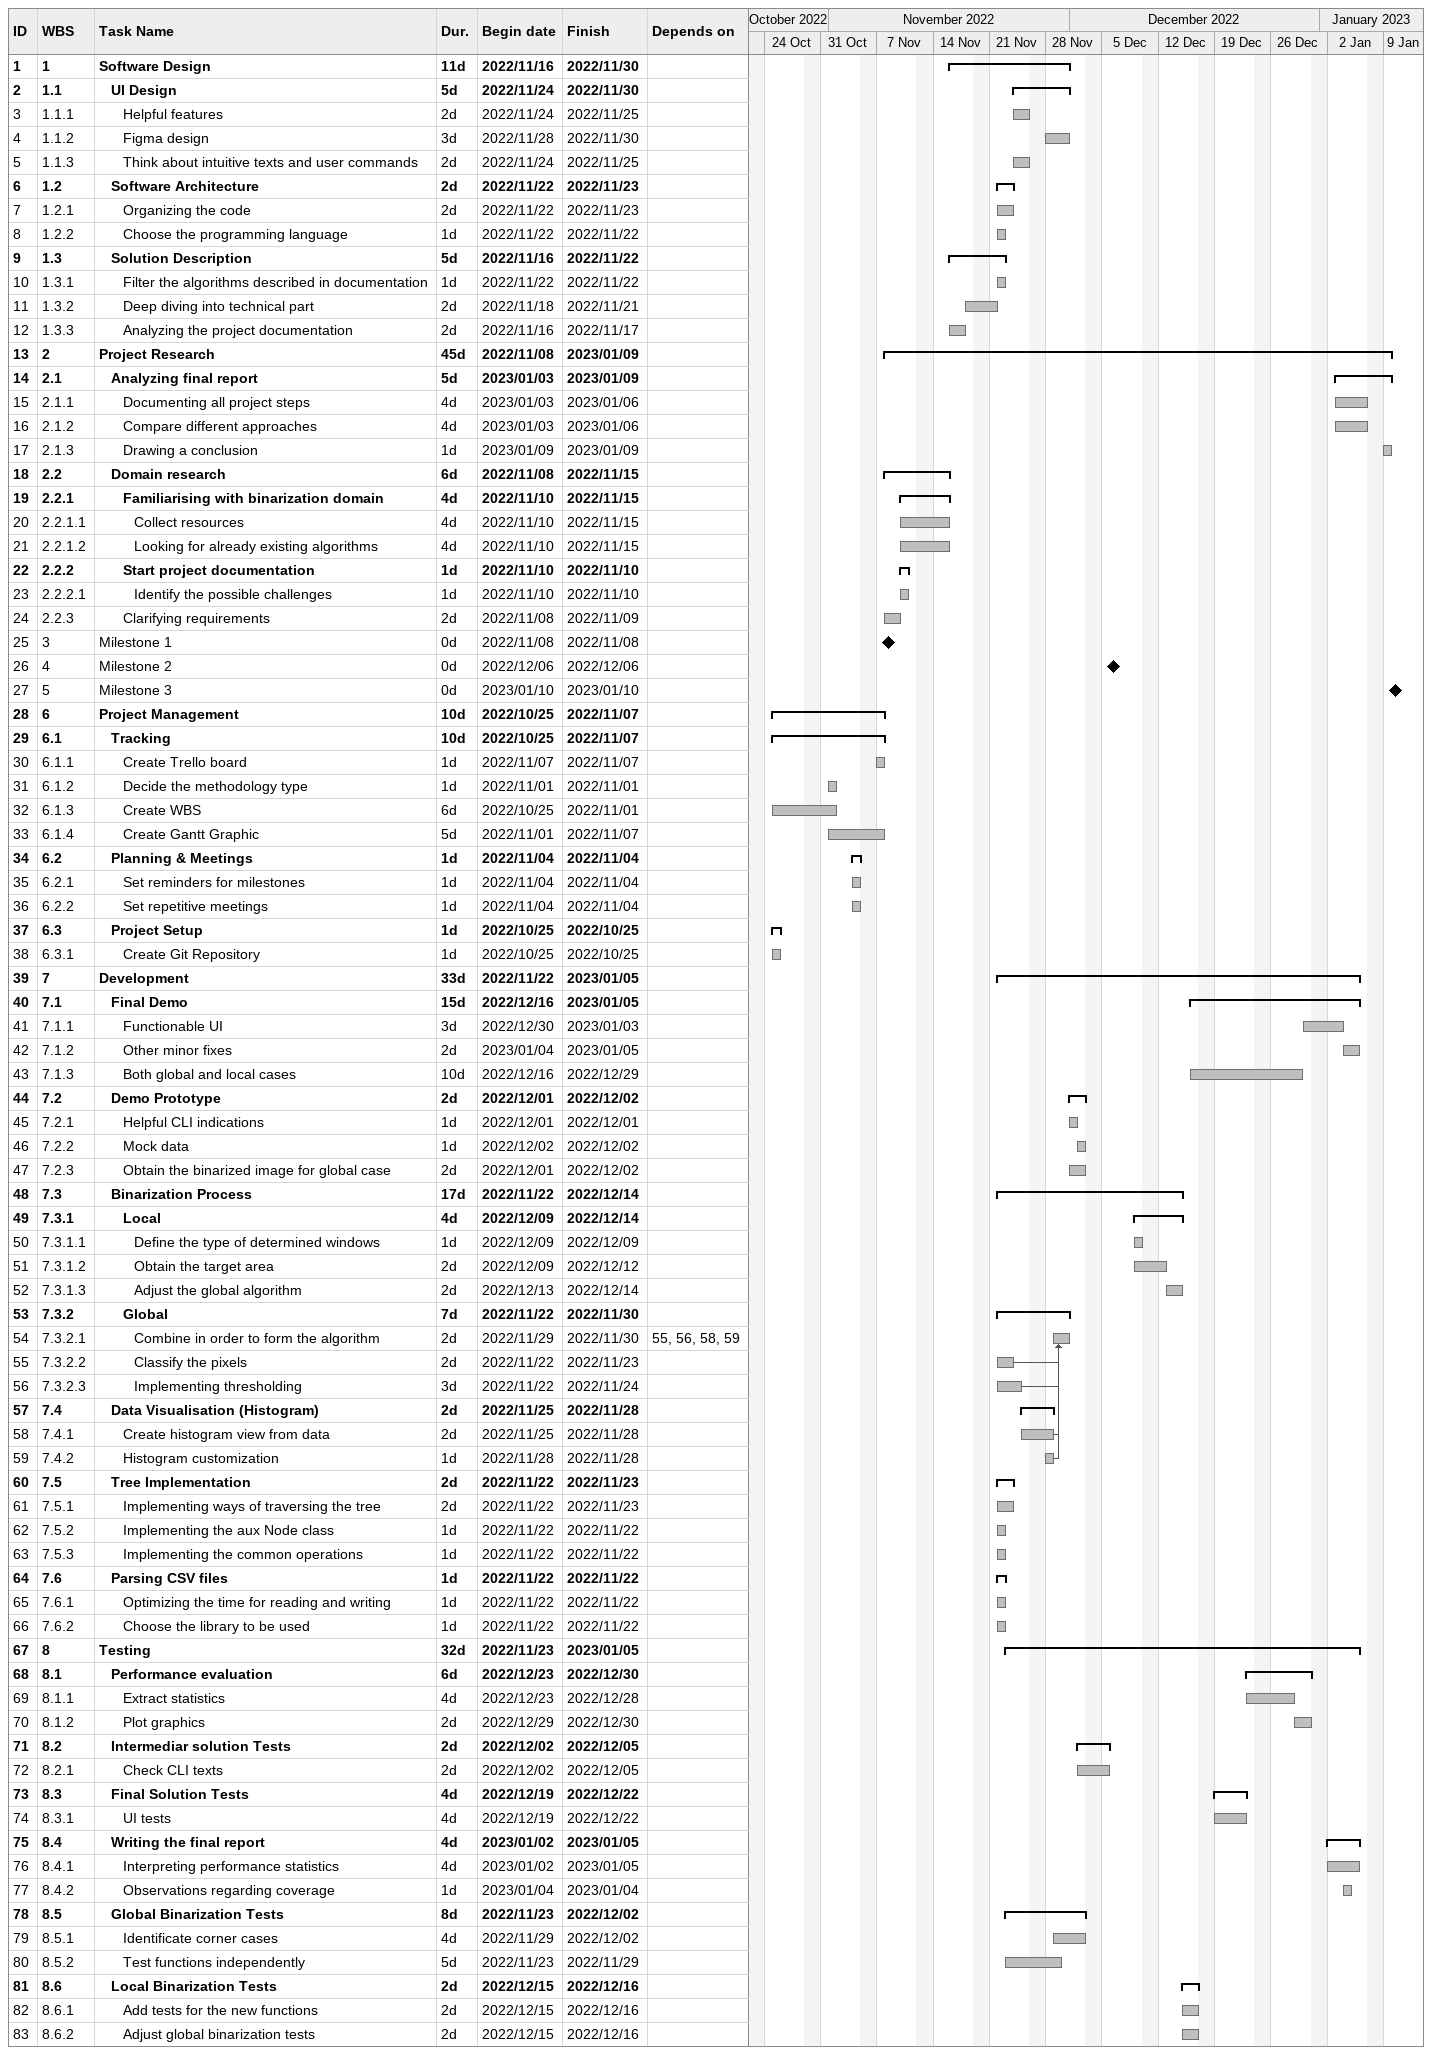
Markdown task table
| ID | WBS | Task | Duration | Start | Finish | Predecessors |
|---|---|---|---|---|---|---|
| 1 | 1 | **Software Design** | 11d | 2022-11-16 | 2022-11-30 |  |
| 2 | 1.1 | **UI Design** | 5d | 2022-11-24 | 2022-11-30 |  |
| 3 | 1.1.1 | Helpful features | 2d | 2022-11-24 | 2022-11-25 |  |
| 4 | 1.1.2 | Figma design | 3d | 2022-11-28 | 2022-11-30 |  |
| 5 | 1.1.3 | Think about intuitive texts and user commands | 2d | 2022-11-24 | 2022-11-25 |  |
| 6 | 1.2 | **Software Architecture** | 2d | 2022-11-22 | 2022-11-23 |  |
| 7 | 1.2.1 | Organizing the code | 2d | 2022-11-22 | 2022-11-23 |  |
| 8 | 1.2.2 | Choose the programming language | 1d | 2022-11-22 | 2022-11-22 |  |
| 9 | 1.3 | **Solution Description** | 5d | 2022-11-16 | 2022-11-22 |  |
| 10 | 1.3.1 | Filter the algorithms described in documentation | 1d | 2022-11-22 | 2022-11-22 |  |
| 11 | 1.3.2 | Deep diving into technical part | 2d | 2022-11-18 | 2022-11-21 |  |
| 12 | 1.3.3 | Analyzing the project documentation | 2d | 2022-11-16 | 2022-11-17 |  |
| 13 | 2 | **Project Research** | 45d | 2022-11-08 | 2023-01-09 |  |
| 14 | 2.1 | **Analyzing final report** | 5d | 2023-01-03 | 2023-01-09 |  |
| 15 | 2.1.1 | Documenting all project steps | 4d | 2023-01-03 | 2023-01-06 |  |
| 16 | 2.1.2 | Compare different approaches | 4d | 2023-01-03 | 2023-01-06 |  |
| 17 | 2.1.3 | Drawing a conclusion | 1d | 2023-01-09 | 2023-01-09 |  |
| 18 | 2.2 | **Domain research** | 6d | 2022-11-08 | 2022-11-15 |  |
| 19 | 2.2.1 | **Familiarising with binarization domain** | 4d | 2022-11-10 | 2022-11-15 |  |
| 20 | 2.2.1.1 | Collect resources | 4d | 2022-11-10 | 2022-11-15 |  |
| 21 | 2.2.1.2 | Looking for already existing algorithms | 4d | 2022-11-10 | 2022-11-15 |  |
| 22 | 2.2.2 | **Start project documentation** | 1d | 2022-11-10 | 2022-11-10 |  |
| 23 | 2.2.2.1 | Identify the possible challenges | 1d | 2022-11-10 | 2022-11-10 |  |
| 24 | 2.2.3 | Clarifying requirements | 2d | 2022-11-08 | 2022-11-09 |  |
| 25 | 3 | Milestone 1 | 0d | 2022-11-08 | 2022-11-08 |  |
| 26 | 4 | Milestone 2 | 0d | 2022-12-06 | 2022-12-06 |  |
| 27 | 5 | Milestone 3 | 0d | 2023-01-10 | 2023-01-10 |  |
| 28 | 6 | **Project Management** | 10d | 2022-10-25 | 2022-11-07 |  |
| 29 | 6.1 | **Tracking** | 10d | 2022-10-25 | 2022-11-07 |  |
| 30 | 6.1.1 | Create Trello board | 1d | 2022-11-07 | 2022-11-07 |  |
| 31 | 6.1.2 | Decide the methodology type | 1d | 2022-11-01 | 2022-11-01 |  |
| 32 | 6.1.3 | Create WBS | 6d | 2022-10-25 | 2022-11-01 |  |
| 33 | 6.1.4 | Create Gantt Graphic | 5d | 2022-11-01 | 2022-11-07 |  |
| 34 | 6.2 | **Planning & Meetings** | 1d | 2022-11-04 | 2022-11-04 |  |
| 35 | 6.2.1 | Set reminders for milestones | 1d | 2022-11-04 | 2022-11-04 |  |
| 36 | 6.2.2 | Set repetitive meetings | 1d | 2022-11-04 | 2022-11-04 |  |
| 37 | 6.3 | **Project Setup** | 1d | 2022-10-25 | 2022-10-25 |  |
| 38 | 6.3.1 | Create Git Repository | 1d | 2022-10-25 | 2022-10-25 |  |
| 39 | 7 | **Development** | 33d | 2022-11-22 | 2023-01-05 |  |
| 40 | 7.1 | **Final Demo** | 15d | 2022-12-16 | 2023-01-05 |  |
| 41 | 7.1.1 | Functionable UI | 3d | 2022-12-30 | 2023-01-03 |  |
| 42 | 7.1.2 | Other minor fixes | 2d | 2023-01-04 | 2023-01-05 |  |
| 43 | 7.1.3 | Both global and local cases | 10d | 2022-12-16 | 2022-12-29 |  |
| 44 | 7.2 | **Demo Prototype** | 2d | 2022-12-01 | 2022-12-02 |  |
| 45 | 7.2.1 | Helpful CLI indications | 1d | 2022-12-01 | 2022-12-01 |  |
| 46 | 7.2.2 | Mock data | 1d | 2022-12-02 | 2022-12-02 |  |
| 47 | 7.2.3 | Obtain the binarized image for global case | 2d | 2022-12-01 | 2022-12-02 |  |
| 48 | 7.3 | **Binarization Process** | 17d | 2022-11-22 | 2022-12-14 |  |
| 49 | 7.3.1 | **Local** | 4d | 2022-12-09 | 2022-12-14 |  |
| 50 | 7.3.1.1 | Define the type of determined windows | 1d | 2022-12-09 | 2022-12-09 |  |
| 51 | 7.3.1.2 | Obtain the target area | 2d | 2022-12-09 | 2022-12-12 |  |
| 52 | 7.3.1.3 | Adjust the global algorithm | 2d | 2022-12-13 | 2022-12-14 |  |
| 53 | 7.3.2 | **Global** | 7d | 2022-11-22 | 2022-11-30 |  |
| 54 | 7.3.2.1 | Combine in order to form the algorithm | 2d | 2022-11-29 | 2022-11-30 | 55, 56, 58, 59 |
| 55 | 7.3.2.2 | Classify the pixels | 2d | 2022-11-22 | 2022-11-23 |  |
| 56 | 7.3.2.3 | Implementing thresholding | 3d | 2022-11-22 | 2022-11-24 |  |
| 57 | 7.4 | **Data Visualisation (Histogram)** | 2d | 2022-11-25 | 2022-11-28 |  |
| 58 | 7.4.1 | Create histogram view from data | 2d | 2022-11-25 | 2022-11-28 |  |
| 59 | 7.4.2 | Histogram customization | 1d | 2022-11-28 | 2022-11-28 |  |
| 60 | 7.5 | **Tree Implementation** | 2d | 2022-11-22 | 2022-11-23 |  |
| 61 | 7.5.1 | Implementing ways of traversing the tree | 2d | 2022-11-22 | 2022-11-23 |  |
| 62 | 7.5.2 | Implementing the aux Node class | 1d | 2022-11-22 | 2022-11-22 |  |
| 63 | 7.5.3 | Implementing the common operations | 1d | 2022-11-22 | 2022-11-22 |  |
| 64 | 7.6 | **Parsing CSV files** | 1d | 2022-11-22 | 2022-11-22 |  |
| 65 | 7.6.1 | Optimizing the time for reading and writing | 1d | 2022-11-22 | 2022-11-22 |  |
| 66 | 7.6.2 | Choose the library to be used | 1d | 2022-11-22 | 2022-11-22 |  |
| 67 | 8 | **Testing** | 32d | 2022-11-23 | 2023-01-05 |  |
| 68 | 8.1 | **Performance evaluation** | 6d | 2022-12-23 | 2022-12-30 |  |
| 69 | 8.1.1 | Extract statistics | 4d | 2022-12-23 | 2022-12-28 |  |
| 70 | 8.1.2 | Plot graphics | 2d | 2022-12-29 | 2022-12-30 |  |
| 71 | 8.2 | **Intermediar solution Tests** | 2d | 2022-12-02 | 2022-12-05 |  |
| 72 | 8.2.1 | Check CLI texts | 2d | 2022-12-02 | 2022-12-05 |  |
| 73 | 8.3 | **Final Solution Tests** | 4d | 2022-12-19 | 2022-12-22 |  |
| 74 | 8.3.1 | UI tests | 4d | 2022-12-19 | 2022-12-22 |  |
| 75 | 8.4 | **Writing the final report** | 4d | 2023-01-02 | 2023-01-05 |  |
| 76 | 8.4.1 | Interpreting performance statistics | 4d | 2023-01-02 | 2023-01-05 |  |
| 77 | 8.4.2 | Observations regarding coverage | 1d | 2023-01-04 | 2023-01-04 |  |
| 78 | 8.5 | **Global Binarization Tests** | 8d | 2022-11-23 | 2022-12-02 |  |
| 79 | 8.5.1 | Identificate corner cases | 4d | 2022-11-29 | 2022-12-02 |  |
| 80 | 8.5.2 | Test functions independently | 5d | 2022-11-23 | 2022-11-29 |  |
| 81 | 8.6 | **Local Binarization Tests** | 2d | 2022-12-15 | 2022-12-16 |  |
| 82 | 8.6.1 | Add tests for the new functions | 2d | 2022-12-15 | 2022-12-16 |  |
| 83 | 8.6.2 | Adjust global binarization tests | 2d | 2022-12-15 | 2022-12-16 |  |
